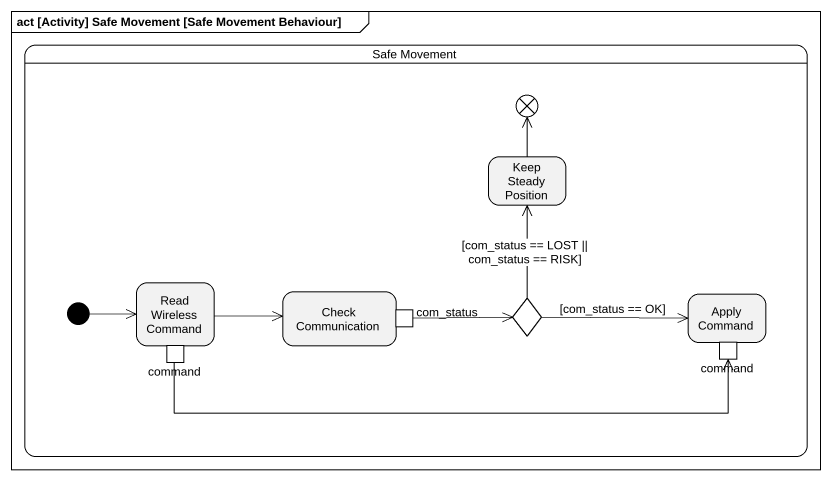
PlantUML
@startuml
mainframe act [Activity] Safe Movement [Safe Movement Behaviour]
hide empty description
state "Safe Movement" as Safe_Movement {
  state flowfinal1 <<end>>
  state "Keep Steady Position" as Keep_Steady_Position
  state "Read Wireless Command" as Read_Wireless_Command {
    state command <<outputPin>>
  }
  state "Check Communication" as Check_Communication {
    state com_status <<outputPin>>
  }
  state choice1 <<choice>>
  state "Apply Command" as Apply_Command {
    state "command" as command_2 <<inputPin>>
  }
  [*] -right-> Read_Wireless_Command
}
Keep_Steady_Position -up-> flowfinal1
Read_Wireless_Command -right-> Check_Communication
choice1 -up-> Keep_Steady_Position : [com_status == LOST || com_status == RISK]
choice1 -right-> Apply_Command : [com_status == OK]
command -right-> command_2
com_status -right-> choice1
@enduml
